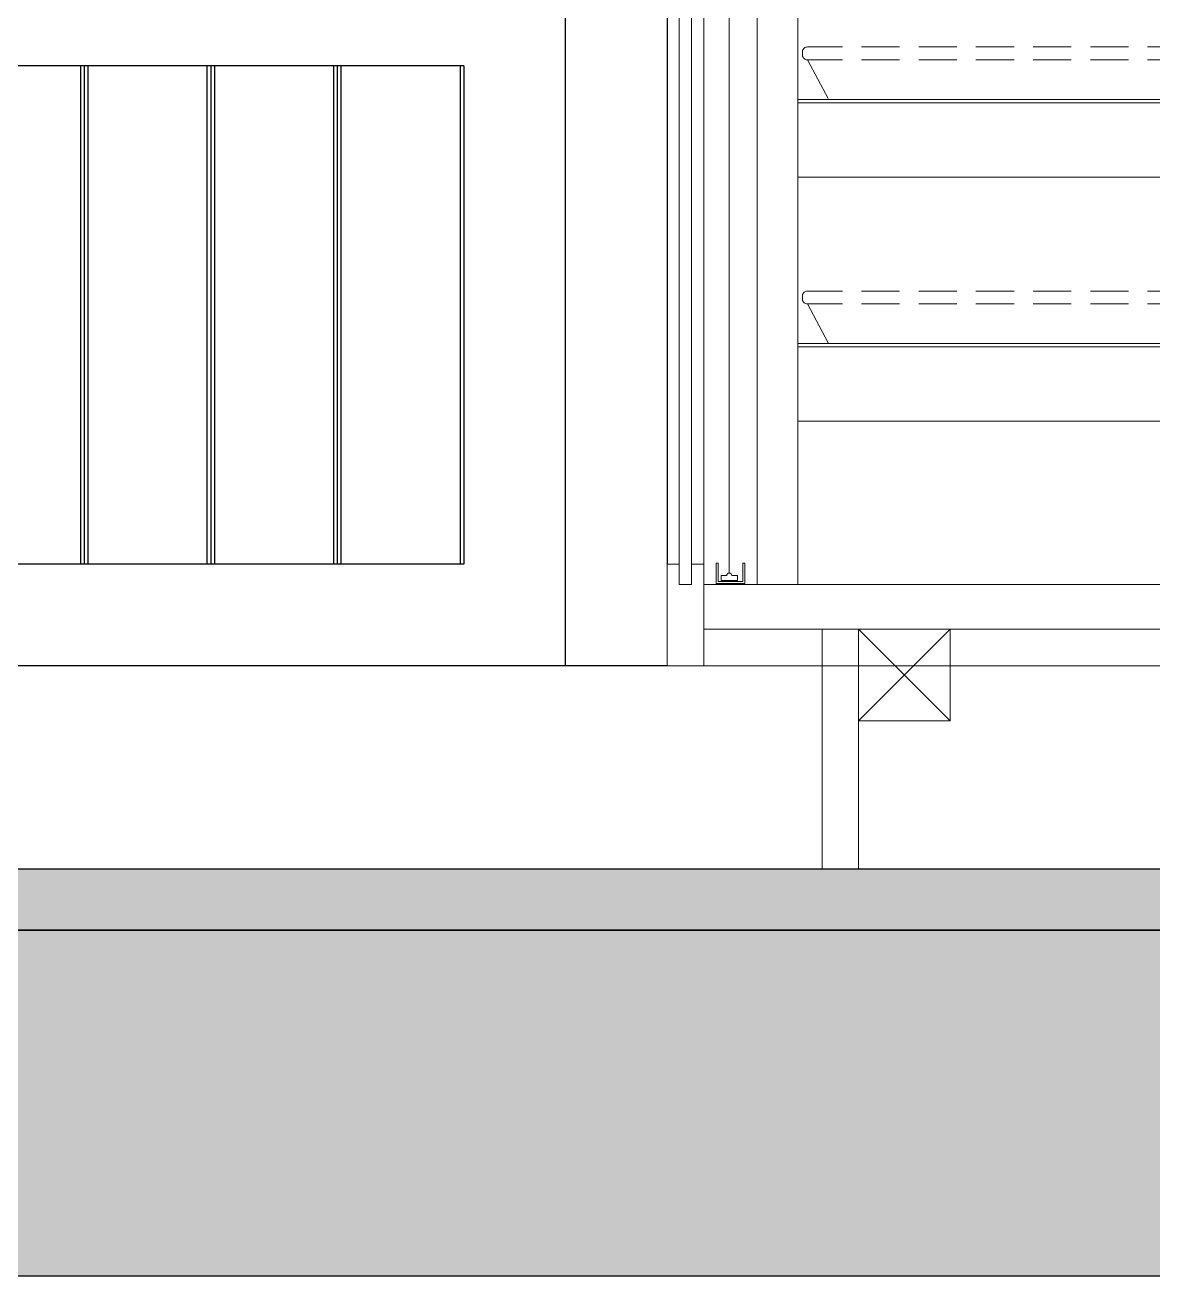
# Model space of a CAD drawing. Header units: millimetres. Extents: x 106699 to 122058, y 158555 to 162844.
# Drawn here: x 108442.4 to 108497.9, y 160185.3 to 160246.8 of the extents above; entities that cross this region are included whole.
import ezdxf

# ---------------------------------------------------------------- set-up
doc = ezdxf.new("R2010")
doc.units = ezdxf.units.MM
for name, color, linetype in [('300_Z4_STR_F03$0$2-SPS-RCN', 2, 'Continuous'), ('katman 1', 7, 'Continuous'), ('S2000-002 Çizgi', 7, 'Continuous')]:
    doc.layers.add(name, color=color, linetype=linetype)
for name, color, linetype, lineweight in [('300_Z4_STR_F03$0$AUDIT_D_220920114151-103', 251, 'Continuous', 5), ('ahsap gorunus arka kalın', 43, 'Continuous', 9), ('ahsap kesit on', 40, 'Continuous', 20), ('no3_ahsap kesit on', 40, 'Continuous', 20), ('no3_cam kesit on', 131, 'Continuous', 18), ('no3_led doseme', 50, 'FENCELINE5', 0), ('no3_paslanmaz kesit on', 153, 'Continuous', 20)]:
    doc.layers.add(name, color=color, linetype=linetype, lineweight=lineweight)
doc.linetypes.add('FENCELINE5', pattern='A,8,-1,[148,AAA.SHX,S=1,R=0,X=0,Y=0],-1', length=10)

# ---------------------------------------------------------------- blocks, each defined once
blk = doc.blocks.new('arka1')
at = {"layer": 'S2000-002 Çizgi', "color": 8, "true_color": 0x7a7a7a}
for p, q in [((117872.966, 157329.934), (117872.966, 157268.067)), ((117821.988, 157329.362), (117821.988, 157267.034)), ((117823.988, 157329.362), (117823.988, 157268.067)), ((117874.966, 157267.034), (117874.966, 157329.362)), ((117875.403, 157329.362), (117875.403, 157267.034)), ((117872.966, 157268.067), (117823.988, 157268.067)), ((117824.853, 157268.057), (117824.853, 157267.923)), ((117824.853, 157267.851), (117824.853, 157267.771)), ((117821.55, 157267.034), (117821.988, 157267.034)), ((117821.988, 157267.034), (117821.988, 157266.164)), ((117874.966, 157266.164), (117874.966, 157267.034)), ((117875.403, 157267.034), (117875.403, 157266.164)), ((117821.988, 157265.973), (117821.988, 157266.164)), ((117821.988, 157265.791), (117821.988, 157265.973)), ((117821.988, 157265.628), (117821.988, 157265.791)), ((117874.966, 157266.164), (117874.966, 157265.973)), ((117874.966, 157265.973), (117874.966, 157265.791)), ((117874.966, 157265.791), (117874.966, 157265.628)), ((117875.403, 157265.973), (117875.403, 157266.164)), ((117875.403, 157265.791), (117875.403, 157265.973)), ((117875.403, 157265.628), (117875.403, 157265.791)), ((117821.988, 157265.492), (117821.988, 157265.628)), ((117821.988, 157265.389), (117821.988, 157265.492)), ((117821.988, 157265.326), (117821.988, 157265.389)), ((117821.988, 157265.304), (117821.988, 157265.326)), ((117821.988, 157265.304), (117874.966, 157265.304)), ((117874.966, 157265.628), (117874.966, 157265.492)), ((117874.966, 157265.492), (117874.966, 157265.389)), ((117874.966, 157265.389), (117874.966, 157265.326)), ((117874.966, 157265.326), (117874.966, 157265.304)), ((117875.403, 157265.492), (117875.403, 157265.628)), ((117875.403, 157265.389), (117875.403, 157265.492)), ((117875.403, 157265.326), (117875.403, 157265.389)), ((117875.403, 157265.304), (117875.403, 157265.326)), ((117875.403, 157265.304), (117928.381, 157265.304)), ((117780.079, 157265.043), (117947.489, 157265.043)), ((117829.848, 157263.847), (117829.899, 157263.896)), ((117829.899, 157263.896), (117829.956, 157263.94)), ((117829.956, 157263.94), (117830.019, 157263.976)), ((117830.019, 157263.976), (117830.088, 157264.005)), ((117830.088, 157264.005), (117830.16, 157264.026)), ((117830.16, 157264.026), (117830.235, 157264.039)), ((117830.235, 157264.039), (117830.311, 157264.043)), ((117830.311, 157264.043), (117846.391, 157264.043)), ((117846.467, 157264.039), (117846.391, 157264.043)), ((117846.542, 157264.026), (117846.467, 157264.039)), ((117846.614, 157264.005), (117846.542, 157264.026)), ((117846.683, 157263.976), (117846.614, 157264.005)), ((117846.746, 157263.94), (117846.683, 157263.976)), ((117846.804, 157263.896), (117846.746, 157263.94)), ((117846.854, 157263.847), (117846.804, 157263.896)), ((117859.955, 157263.847), (117860.005, 157263.896)), ((117860.005, 157263.896), (117860.062, 157263.94)), ((117860.062, 157263.94), (117860.126, 157263.976)), ((117860.126, 157263.976), (117860.194, 157264.005)), ((117860.194, 157264.005), (117860.266, 157264.026)), ((117860.266, 157264.026), (117860.341, 157264.039)), ((117860.341, 157264.039), (117860.417, 157264.043)), ((117860.417, 157264.043), (117876.497, 157264.043)), ((117876.573, 157264.039), (117876.497, 157264.043)), ((117876.648, 157264.026), (117876.573, 157264.039)), ((117876.721, 157264.005), (117876.648, 157264.026)), ((117876.789, 157263.976), (117876.721, 157264.005)), ((117876.852, 157263.94), (117876.789, 157263.976)), ((117876.91, 157263.896), (117876.852, 157263.94)), ((117876.96, 157263.847), (117876.91, 157263.896)), ((117829.728, 157263.543), (117829.733, 157263.608)), ((117829.728, 157263.543), (117829.733, 157263.478)), ((117829.733, 157263.608), (117829.748, 157263.672)), ((117829.733, 157263.478), (117829.748, 157263.413)), ((117829.748, 157263.672), (117829.772, 157263.734)), ((117829.748, 157263.413), (117829.772, 157263.351)), ((117829.772, 157263.734), (117829.806, 157263.793)), ((117829.772, 157263.351), (117829.806, 157263.293)), ((117829.806, 157263.793), (117829.848, 157263.847)), ((117829.806, 157263.293), (117829.848, 157263.238)), ((117846.896, 157263.793), (117846.854, 157263.847)), ((117846.896, 157263.293), (117846.854, 157263.238)), ((117846.93, 157263.734), (117846.896, 157263.793)), ((117846.93, 157263.351), (117846.896, 157263.293)), ((117846.955, 157263.672), (117846.93, 157263.734)), ((117846.955, 157263.413), (117846.93, 157263.351)), ((117846.969, 157263.608), (117846.955, 157263.672)), ((117846.969, 157263.478), (117846.955, 157263.413)), ((117846.974, 157263.543), (117846.969, 157263.608)), ((117846.974, 157263.543), (117846.969, 157263.478)), ((117859.834, 157263.543), (117859.839, 157263.608)), ((117859.834, 157263.543), (117859.839, 157263.478)), ((117859.839, 157263.608), (117859.854, 157263.672)), ((117859.839, 157263.478), (117859.854, 157263.413)), ((117859.854, 157263.672), (117859.878, 157263.734)), ((117859.854, 157263.413), (117859.878, 157263.351)), ((117859.878, 157263.734), (117859.912, 157263.793)), ((117859.878, 157263.351), (117859.912, 157263.293)), ((117859.912, 157263.793), (117859.955, 157263.847)), ((117859.912, 157263.293), (117859.955, 157263.238)), ((117877.002, 157263.793), (117876.96, 157263.847)), ((117877.002, 157263.293), (117876.96, 157263.238)), ((117877.036, 157263.734), (117877.002, 157263.793)), ((117877.036, 157263.351), (117877.002, 157263.293)), ((117877.061, 157263.672), (117877.036, 157263.734)), ((117877.061, 157263.413), (117877.036, 157263.351)), ((117877.076, 157263.608), (117877.061, 157263.672)), ((117877.076, 157263.478), (117877.061, 157263.413)), ((117877.081, 157263.543), (117877.076, 157263.608)), ((117877.081, 157263.543), (117877.076, 157263.478)), ((117829.848, 157263.238), (117829.899, 157263.189)), ((117829.899, 157263.189), (117829.956, 157263.146)), ((117829.956, 157263.146), (117830.019, 157263.11)), ((117830.019, 157263.11), (117830.088, 157263.081)), ((117830.088, 157263.081), (117830.16, 157263.06)), ((117830.16, 157263.06), (117830.235, 157263.047)), ((117830.235, 157263.047), (117830.311, 157263.043)), ((117830.311, 157263.043), (117846.391, 157263.043)), ((117846.467, 157263.047), (117846.391, 157263.043)), ((117846.542, 157263.06), (117846.467, 157263.047)), ((117846.614, 157263.081), (117846.542, 157263.06)), ((117846.683, 157263.11), (117846.614, 157263.081)), ((117846.746, 157263.146), (117846.683, 157263.11)), ((117846.804, 157263.189), (117846.746, 157263.146)), ((117846.854, 157263.238), (117846.804, 157263.189)), ((117859.955, 157263.238), (117860.005, 157263.189)), ((117860.005, 157263.189), (117860.062, 157263.146)), ((117860.062, 157263.146), (117860.126, 157263.11)), ((117860.126, 157263.11), (117860.194, 157263.081)), ((117860.194, 157263.081), (117860.266, 157263.06)), ((117860.266, 157263.06), (117860.341, 157263.047)), ((117860.341, 157263.047), (117860.417, 157263.043)), ((117860.417, 157263.043), (117876.497, 157263.043)), ((117876.573, 157263.047), (117876.497, 157263.043)), ((117876.648, 157263.06), (117876.573, 157263.047)), ((117876.721, 157263.081), (117876.648, 157263.06)), ((117876.789, 157263.11), (117876.721, 157263.081)), ((117876.852, 157263.146), (117876.789, 157263.11)), ((117876.91, 157263.189), (117876.852, 157263.146)), ((117876.96, 157263.238), (117876.91, 157263.189)), ((117829.772, 157261.992), (117829.806, 157262.051)), ((117829.806, 157262.051), (117829.848, 157262.106)), ((117829.848, 157262.106), (117829.899, 157262.155)), ((117829.899, 157262.155), (117829.956, 157262.198)), ((117829.956, 157262.198), (117830.019, 157262.234)), ((117830.019, 157262.234), (117830.088, 157262.263)), ((117830.088, 157262.263), (117830.16, 157262.284)), ((117830.16, 157262.284), (117830.235, 157262.297)), ((117830.235, 157262.297), (117830.311, 157262.301)), ((117830.311, 157262.301), (117846.391, 157262.301)), ((117846.467, 157262.297), (117846.391, 157262.301)), ((117846.542, 157262.284), (117846.467, 157262.297)), ((117846.614, 157262.263), (117846.542, 157262.284)), ((117846.683, 157262.234), (117846.614, 157262.263)), ((117846.746, 157262.198), (117846.683, 157262.234)), ((117846.804, 157262.155), (117846.746, 157262.198)), ((117846.854, 157262.106), (117846.804, 157262.155)), ((117846.896, 157262.051), (117846.854, 157262.106)), ((117846.93, 157261.992), (117846.896, 157262.051)), ((117859.878, 157261.992), (117859.912, 157262.051)), ((117859.912, 157262.051), (117859.955, 157262.106)), ((117859.955, 157262.106), (117860.005, 157262.155)), ((117860.005, 157262.155), (117860.062, 157262.198)), ((117860.062, 157262.198), (117860.126, 157262.234)), ((117860.126, 157262.234), (117860.194, 157262.263)), ((117860.194, 157262.263), (117860.266, 157262.284)), ((117860.266, 157262.284), (117860.341, 157262.297)), ((117860.341, 157262.297), (117860.417, 157262.301)), ((117860.417, 157262.301), (117876.497, 157262.301)), ((117876.573, 157262.297), (117876.497, 157262.301)), ((117876.648, 157262.284), (117876.573, 157262.297)), ((117876.721, 157262.263), (117876.648, 157262.284)), ((117876.789, 157262.234), (117876.721, 157262.263)), ((117876.852, 157262.198), (117876.789, 157262.234)), ((117876.91, 157262.155), (117876.852, 157262.198)), ((117876.96, 157262.106), (117876.91, 157262.155)), ((117877.002, 157262.051), (117876.96, 157262.106)), ((117877.036, 157261.992), (117877.002, 157262.051)), ((117829.728, 157261.801), (117829.733, 157261.866)), ((117829.728, 157261.801), (117829.733, 157261.736)), ((117829.733, 157261.866), (117829.748, 157261.931)), ((117829.733, 157261.736), (117829.748, 157261.672)), ((117829.748, 157261.931), (117829.772, 157261.992)), ((117829.748, 157261.672), (117829.772, 157261.61)), ((117829.772, 157261.61), (117829.806, 157261.551)), ((117829.806, 157261.551), (117829.848, 157261.497)), ((117829.848, 157261.497), (117829.899, 157261.448)), ((117829.899, 157261.448), (117829.956, 157261.404)), ((117829.956, 157261.404), (117830.019, 157261.368)), ((117846.746, 157261.404), (117846.683, 157261.368)), ((117846.804, 157261.448), (117846.746, 157261.404)), ((117846.854, 157261.497), (117846.804, 157261.448)), ((117846.896, 157261.551), (117846.854, 157261.497)), ((117846.93, 157261.61), (117846.896, 157261.551)), ((117846.955, 157261.931), (117846.93, 157261.992)), ((117846.955, 157261.672), (117846.93, 157261.61)), ((117846.969, 157261.866), (117846.955, 157261.931)), ((117846.969, 157261.736), (117846.955, 157261.672)), ((117846.974, 157261.801), (117846.969, 157261.866)), ((117846.974, 157261.801), (117846.969, 157261.736)), ((117859.834, 157261.801), (117859.839, 157261.866)), ((117859.834, 157261.801), (117859.839, 157261.736)), ((117859.839, 157261.866), (117859.854, 157261.931)), ((117859.839, 157261.736), (117859.854, 157261.672)), ((117859.854, 157261.931), (117859.878, 157261.992)), ((117859.854, 157261.672), (117859.878, 157261.61)), ((117859.878, 157261.61), (117859.912, 157261.551)), ((117859.912, 157261.551), (117859.955, 157261.497)), ((117859.955, 157261.497), (117860.005, 157261.448)), ((117860.005, 157261.448), (117860.062, 157261.404)), ((117860.062, 157261.404), (117860.126, 157261.368)), ((117876.852, 157261.404), (117876.789, 157261.368)), ((117876.91, 157261.448), (117876.852, 157261.404)), ((117876.96, 157261.497), (117876.91, 157261.448)), ((117877.002, 157261.551), (117876.96, 157261.497)), ((117877.036, 157261.61), (117877.002, 157261.551)), ((117877.061, 157261.931), (117877.036, 157261.992)), ((117877.061, 157261.672), (117877.036, 157261.61)), ((117877.076, 157261.866), (117877.061, 157261.931)), ((117877.076, 157261.736), (117877.061, 157261.672)), ((117877.081, 157261.801), (117877.076, 157261.866)), ((117877.081, 157261.801), (117877.076, 157261.736)), ((117830.019, 157261.368), (117830.088, 157261.339)), ((117830.088, 157261.339), (117830.16, 157261.318)), ((117830.16, 157261.318), (117830.235, 157261.305)), ((117830.235, 157261.305), (117830.311, 157261.301)), ((117830.311, 157261.301), (117846.391, 157261.301)), ((117846.467, 157261.305), (117846.391, 157261.301)), ((117846.542, 157261.318), (117846.467, 157261.305)), ((117846.614, 157261.339), (117846.542, 157261.318)), ((117846.683, 157261.368), (117846.614, 157261.339)), ((117860.126, 157261.368), (117860.194, 157261.339)), ((117860.194, 157261.339), (117860.266, 157261.318)), ((117860.266, 157261.318), (117860.341, 157261.305)), ((117860.341, 157261.305), (117860.417, 157261.301)), ((117860.417, 157261.301), (117876.497, 157261.301)), ((117876.573, 157261.305), (117876.497, 157261.301)), ((117876.648, 157261.318), (117876.573, 157261.305)), ((117876.721, 157261.339), (117876.648, 157261.318)), ((117876.789, 157261.368), (117876.721, 157261.339)), ((117829.733, 157260.125), (117829.748, 157260.189)), ((117829.748, 157260.189), (117829.772, 157260.251)), ((117829.772, 157260.251), (117829.806, 157260.309)), ((117829.806, 157260.309), (117829.848, 157260.364)), ((117829.848, 157260.364), (117829.899, 157260.413)), ((117829.899, 157260.413), (117829.956, 157260.456)), ((117829.956, 157260.456), (117830.019, 157260.492)), ((117830.019, 157260.492), (117830.088, 157260.521)), ((117830.088, 157260.521), (117830.16, 157260.542)), ((117830.16, 157260.542), (117830.235, 157260.555)), ((117830.235, 157260.555), (117830.311, 157260.559)), ((117830.311, 157260.559), (117846.391, 157260.559)), ((117846.467, 157260.555), (117846.391, 157260.559)), ((117846.542, 157260.542), (117846.467, 157260.555)), ((117846.614, 157260.521), (117846.542, 157260.542)), ((117846.683, 157260.492), (117846.614, 157260.521)), ((117846.746, 157260.456), (117846.683, 157260.492)), ((117846.804, 157260.413), (117846.746, 157260.456)), ((117846.854, 157260.364), (117846.804, 157260.413)), ((117846.896, 157260.309), (117846.854, 157260.364)), ((117846.93, 157260.251), (117846.896, 157260.309)), ((117846.955, 157260.189), (117846.93, 157260.251)), ((117846.969, 157260.125), (117846.955, 157260.189)), ((117859.839, 157260.125), (117859.854, 157260.189)), ((117859.854, 157260.189), (117859.878, 157260.251)), ((117859.878, 157260.251), (117859.912, 157260.309)), ((117859.912, 157260.309), (117859.955, 157260.364)), ((117859.955, 157260.364), (117860.005, 157260.413)), ((117860.005, 157260.413), (117860.062, 157260.456)), ((117860.062, 157260.456), (117860.126, 157260.492)), ((117860.126, 157260.492), (117860.194, 157260.521)), ((117860.194, 157260.521), (117860.266, 157260.542)), ((117860.266, 157260.542), (117860.341, 157260.555)), ((117860.341, 157260.555), (117860.417, 157260.559)), ((117860.417, 157260.559), (117876.497, 157260.559)), ((117876.573, 157260.555), (117876.497, 157260.559)), ((117876.648, 157260.542), (117876.573, 157260.555)), ((117876.721, 157260.521), (117876.648, 157260.542)), ((117876.789, 157260.492), (117876.721, 157260.521)), ((117876.852, 157260.456), (117876.789, 157260.492)), ((117876.91, 157260.413), (117876.852, 157260.456)), ((117876.96, 157260.364), (117876.91, 157260.413)), ((117877.002, 157260.309), (117876.96, 157260.364)), ((117877.036, 157260.251), (117877.002, 157260.309)), ((117877.061, 157260.189), (117877.036, 157260.251)), ((117877.076, 157260.125), (117877.061, 157260.189)), ((117829.728, 157260.059), (117829.733, 157260.125)), ((117829.728, 157260.059), (117829.733, 157259.994)), ((117829.733, 157259.994), (117829.748, 157259.93)), ((117829.748, 157259.93), (117829.772, 157259.868)), ((117829.772, 157259.868), (117829.806, 157259.809)), ((117829.806, 157259.809), (117829.848, 157259.755)), ((117829.848, 157259.755), (117829.899, 157259.706)), ((117829.899, 157259.706), (117829.956, 157259.663)), ((117829.956, 157259.663), (117830.019, 157259.626)), ((117830.019, 157259.626), (117830.088, 157259.598)), ((117830.088, 157259.598), (117830.16, 157259.576)), ((117830.16, 157259.576), (117830.235, 157259.564)), ((117830.235, 157259.564), (117830.311, 157259.559)), ((117830.311, 157259.559), (117846.391, 157259.559)), ((117846.467, 157259.564), (117846.391, 157259.559)), ((117846.542, 157259.576), (117846.467, 157259.564)), ((117846.614, 157259.598), (117846.542, 157259.576)), ((117846.683, 157259.626), (117846.614, 157259.598)), ((117846.746, 157259.663), (117846.683, 157259.626)), ((117846.804, 157259.706), (117846.746, 157259.663)), ((117846.854, 157259.755), (117846.804, 157259.706)), ((117846.896, 157259.809), (117846.854, 157259.755)), ((117846.93, 157259.868), (117846.896, 157259.809)), ((117846.955, 157259.93), (117846.93, 157259.868)), ((117846.969, 157259.994), (117846.955, 157259.93)), ((117846.974, 157260.059), (117846.969, 157260.125)), ((117846.974, 157260.059), (117846.969, 157259.994)), ((117859.834, 157260.059), (117859.839, 157260.125)), ((117859.834, 157260.059), (117859.839, 157259.994)), ((117859.839, 157259.994), (117859.854, 157259.93)), ((117859.854, 157259.93), (117859.878, 157259.868)), ((117859.878, 157259.868), (117859.912, 157259.809)), ((117859.912, 157259.809), (117859.955, 157259.755)), ((117859.955, 157259.755), (117860.005, 157259.706)), ((117860.005, 157259.706), (117860.062, 157259.663)), ((117860.062, 157259.663), (117860.126, 157259.626)), ((117860.126, 157259.626), (117860.194, 157259.598)), ((117860.194, 157259.598), (117860.266, 157259.576)), ((117860.266, 157259.576), (117860.341, 157259.564)), ((117860.341, 157259.564), (117860.417, 157259.559)), ((117860.417, 157259.559), (117876.497, 157259.559)), ((117876.573, 157259.564), (117876.497, 157259.559)), ((117876.648, 157259.576), (117876.573, 157259.564)), ((117876.721, 157259.598), (117876.648, 157259.576)), ((117876.789, 157259.626), (117876.721, 157259.598)), ((117876.852, 157259.663), (117876.789, 157259.626)), ((117876.91, 157259.706), (117876.852, 157259.663)), ((117876.96, 157259.755), (117876.91, 157259.706)), ((117877.002, 157259.809), (117876.96, 157259.755)), ((117877.036, 157259.868), (117877.002, 157259.809)), ((117877.061, 157259.93), (117877.036, 157259.868)), ((117877.076, 157259.994), (117877.061, 157259.93)), ((117877.081, 157260.059), (117877.076, 157260.125)), ((117877.081, 157260.059), (117877.076, 157259.994)), ((117829.728, 157258.318), (117829.733, 157258.383)), ((117829.733, 157258.383), (117829.748, 157258.447)), ((117829.748, 157258.447), (117829.772, 157258.509)), ((117829.772, 157258.509), (117829.806, 157258.568)), ((117829.806, 157258.568), (117829.848, 157258.622)), ((117829.848, 157258.622), (117829.899, 157258.671)), ((117829.899, 157258.671), (117829.956, 157258.714)), ((117829.956, 157258.714), (117830.019, 157258.751)), ((117830.019, 157258.751), (117830.088, 157258.78)), ((117830.088, 157258.78), (117830.16, 157258.801)), ((117830.16, 157258.801), (117830.235, 157258.813)), ((117830.235, 157258.813), (117830.311, 157258.818)), ((117830.311, 157258.818), (117846.391, 157258.818)), ((117846.467, 157258.813), (117846.391, 157258.818)), ((117846.542, 157258.801), (117846.467, 157258.813)), ((117846.614, 157258.78), (117846.542, 157258.801)), ((117846.683, 157258.751), (117846.614, 157258.78)), ((117846.746, 157258.714), (117846.683, 157258.751)), ((117846.804, 157258.671), (117846.746, 157258.714)), ((117846.854, 157258.622), (117846.804, 157258.671)), ((117846.896, 157258.568), (117846.854, 157258.622)), ((117846.93, 157258.509), (117846.896, 157258.568)), ((117846.955, 157258.447), (117846.93, 157258.509)), ((117846.969, 157258.383), (117846.955, 157258.447)), ((117846.974, 157258.318), (117846.969, 157258.383)), ((117859.834, 157258.318), (117859.839, 157258.383)), ((117859.839, 157258.383), (117859.854, 157258.447)), ((117859.854, 157258.447), (117859.878, 157258.509)), ((117859.878, 157258.509), (117859.912, 157258.568)), ((117859.912, 157258.568), (117859.955, 157258.622)), ((117859.955, 157258.622), (117860.005, 157258.671)), ((117860.005, 157258.671), (117860.062, 157258.714)), ((117860.062, 157258.714), (117860.126, 157258.751)), ((117860.126, 157258.751), (117860.194, 157258.78)), ((117860.194, 157258.78), (117860.266, 157258.801)), ((117860.266, 157258.801), (117860.341, 157258.813)), ((117860.341, 157258.813), (117860.417, 157258.818)), ((117860.417, 157258.818), (117876.497, 157258.818)), ((117876.573, 157258.813), (117876.497, 157258.818)), ((117876.648, 157258.801), (117876.573, 157258.813)), ((117876.721, 157258.78), (117876.648, 157258.801)), ((117876.789, 157258.751), (117876.721, 157258.78)), ((117876.852, 157258.714), (117876.789, 157258.751)), ((117876.91, 157258.671), (117876.852, 157258.714)), ((117876.96, 157258.622), (117876.91, 157258.671)), ((117877.002, 157258.568), (117876.96, 157258.622)), ((117877.036, 157258.509), (117877.002, 157258.568)), ((117877.061, 157258.447), (117877.036, 157258.509)), ((117877.076, 157258.383), (117877.061, 157258.447)), ((117877.081, 157258.318), (117877.076, 157258.383)), ((117829.728, 157258.318), (117829.733, 157258.253)), ((117829.733, 157258.253), (117829.748, 157258.188)), ((117829.748, 157258.188), (117829.772, 157258.126)), ((117829.772, 157258.126), (117829.806, 157258.068)), ((117829.806, 157258.068), (117829.848, 157258.013)), ((117829.848, 157258.013), (117829.899, 157257.964)), ((117829.899, 157257.964), (117829.956, 157257.921)), ((117829.956, 157257.921), (117830.019, 157257.885)), ((117830.019, 157257.885), (117830.088, 157257.856)), ((117830.088, 157257.856), (117830.16, 157257.835)), ((117830.16, 157257.835), (117830.235, 157257.822)), ((117830.235, 157257.822), (117830.311, 157257.818)), ((117846.391, 157257.818), (117830.311, 157257.818)), ((117846.467, 157257.822), (117846.391, 157257.818)), ((117846.542, 157257.835), (117846.467, 157257.822)), ((117846.614, 157257.856), (117846.542, 157257.835)), ((117846.683, 157257.885), (117846.614, 157257.856)), ((117846.746, 157257.921), (117846.683, 157257.885)), ((117846.804, 157257.964), (117846.746, 157257.921)), ((117846.854, 157258.013), (117846.804, 157257.964)), ((117846.896, 157258.068), (117846.854, 157258.013)), ((117846.93, 157258.126), (117846.896, 157258.068)), ((117846.955, 157258.188), (117846.93, 157258.126)), ((117846.969, 157258.253), (117846.955, 157258.188)), ((117846.974, 157258.318), (117846.969, 157258.253)), ((117859.834, 157258.318), (117859.839, 157258.253)), ((117859.839, 157258.253), (117859.854, 157258.188)), ((117859.854, 157258.188), (117859.878, 157258.126)), ((117859.878, 157258.126), (117859.912, 157258.068)), ((117859.912, 157258.068), (117859.955, 157258.013)), ((117859.955, 157258.013), (117860.005, 157257.964)), ((117860.005, 157257.964), (117860.062, 157257.921)), ((117860.062, 157257.921), (117860.126, 157257.885)), ((117860.126, 157257.885), (117860.194, 157257.856)), ((117860.194, 157257.856), (117860.266, 157257.835)), ((117860.266, 157257.835), (117860.341, 157257.822)), ((117860.341, 157257.822), (117860.417, 157257.818)), ((117876.497, 157257.818), (117860.417, 157257.818)), ((117876.573, 157257.822), (117876.497, 157257.818)), ((117876.648, 157257.835), (117876.573, 157257.822)), ((117876.721, 157257.856), (117876.648, 157257.835)), ((117876.789, 157257.885), (117876.721, 157257.856)), ((117876.852, 157257.921), (117876.789, 157257.885)), ((117876.91, 157257.964), (117876.852, 157257.921)), ((117876.96, 157258.013), (117876.91, 157257.964)), ((117877.002, 157258.068), (117876.96, 157258.013)), ((117877.036, 157258.126), (117877.002, 157258.068)), ((117877.061, 157258.188), (117877.036, 157258.126)), ((117877.076, 157258.253), (117877.061, 157258.188)), ((117877.081, 157258.318), (117877.076, 157258.253)), ((117773.516, 157256.818), (117947.489, 157256.818)), ((117964.354, 157254.808), (117759.554, 157254.808))]:
    blk.add_line(p, q, dxfattribs=at)
blk = doc.blocks.new('A$C22cd85c5')
for p, q in [((652, 10), (652, 44.5)), ((628.15, 39.5), (622.294, 39.5)), ((628.15, 39.5), (628.15, 15)), ((628.333, 39.5), (628.15, 39.5)), ((628.333, 39.5), (628.333, 15)), ((628.517, 39.5), (628.333, 39.5)), ((628.517, 39.5), (628.517, 15)), ((634.372, 39.5), (628.517, 39.5)), ((634.372, 39.5), (634.372, 15)), ((634.556, 39.5), (634.372, 39.5)), ((634.556, 39.5), (634.556, 15)), ((634.739, 39.5), (634.556, 39.5)), ((634.739, 39.5), (634.739, 15)), ((640.595, 39.5), (634.739, 39.5)), ((640.595, 39.5), (640.595, 15)), ((640.778, 39.5), (640.595, 39.5)), ((640.778, 39.5), (640.778, 15)), ((640.961, 39.5), (640.778, 39.5)), ((640.961, 39.5), (640.961, 15)), ((646.817, 39.5), (640.961, 39.5)), ((646.817, 39.5), (646.817, 15)), ((647, 39.5), (646.817, 39.5)), ((647, 39.5), (647, 15)), ((628.15, 15), (622.294, 15)), ((628.333, 15), (628.15, 15)), ((628.517, 15), (628.333, 15)), ((634.372, 15), (628.517, 15)), ((634.556, 15), (634.372, 15)), ((634.739, 15), (634.556, 15)), ((640.595, 15), (634.739, 15)), ((640.778, 15), (640.595, 15)), ((640.961, 15), (640.778, 15)), ((646.817, 15), (640.961, 15)), ((647, 15), (646.817, 15)), ((652, 10), (403, 10)), ((654, 10), (652, 10)), ((657, 10), (654, 10)), ((664.62, 0, 0), (498, 0))]:
    blk.add_line(p, q)
blk = doc.blocks.new('A$Cb8a4ea4e')
at = {"color": 8}
blk.add_line((2, 71, 0), (2, 15, 0), dxfattribs=at)
at = {"layer": 'katman 1', "lineweight": 0, "elevation": 0}
for points in [[(8.904, 39.79), (8.86, 39.796), (8.821, 39.807), (8.777, 39.823), (8.743, 39.851), (8.71, 39.878), (8.688, 39.917), (8.666, 39.956), (8.655, 40), (8.655, 40.044), (8.655, 40.171), (8.655, 40.216), (8.666, 40.26), (8.688, 40.298), (8.71, 40.337), (8.743, 40.365), (8.777, 40.392), (8.821, 40.409), (8.86, 40.42), (8.904, 40.426), (10.628, 40.426)], [(11.562, 40.426), (13.435, 40.426)], [(14.375, 40.426), (16.248, 40.426)], [(17.188, 40.426), (19.061, 40.426)], [(20.001, 40.426), (21.874, 40.426)], [(22.814, 40.426), (24.687, 40.426)], [(25.627, 40.426), (27.5, 40.426)], [(9.921, 37.883), (8.904, 39.79), (10.628, 39.79)], [(11.562, 39.79), (13.435, 39.79)], [(14.375, 39.79), (16.248, 39.79)], [(17.188, 39.79), (19.061, 39.79)], [(20.001, 39.79), (21.874, 39.79)], [(22.814, 39.79), (24.687, 39.79)], [(25.627, 39.79), (27.5, 39.79)], [(8.904, 27.787), (8.86, 27.792), (8.821, 27.803), (8.777, 27.82), (8.743, 27.847), (8.71, 27.875), (8.688, 27.914), (8.666, 27.952), (8.655, 27.997), (8.655, 28.041), (8.655, 28.168), (8.655, 28.212), (8.666, 28.256), (8.688, 28.295), (8.71, 28.334), (8.743, 28.361), (8.777, 28.389), (8.821, 28.406), (8.86, 28.417), (8.904, 28.422), (10.628, 28.422)], [(11.562, 28.422), (13.435, 28.422)], [(14.375, 28.422), (16.248, 28.422)], [(17.188, 28.422), (19.061, 28.422)], [(20.001, 28.422), (21.874, 28.422)], [(22.814, 28.422), (24.687, 28.422)], [(25.627, 28.422), (27.5, 28.422)], [(9.921, 25.88), (8.904, 27.787), (10.628, 27.787)], [(11.562, 27.787), (13.435, 27.787)], [(14.375, 27.787), (16.248, 27.787)], [(17.188, 27.787), (19.061, 27.787)], [(20.001, 27.787), (21.874, 27.787)], [(22.814, 27.787), (24.687, 27.787)], [(25.627, 27.787), (27.5, 27.787)]]:
    blk.add_lwpolyline(points, dxfattribs=at)
at = {"layer": 'no3_ahsap kesit on'}
for p, q in [((3.8, 76, 0), (3.8, 10, 0)), ((6.431, 73, 0), (6.431, 14, 0)), ((8.431, 73, 0), (8.431, 14, 0)), ((2.6, 15, 0), (2, 15, 0)), ((2, 15, 0), (2, 10, 0)), ((3.8, 15, 0), (3.2, 15, 0)), ((3.2, 15, 0), (3.2, 14, 0)), ((2.6, 14, 0), (3.2, 14, 0)), ((3.8, 14, 0), (79, 14, 0)), ((3.8, 11.8, 0), (79, 11.8, 0)), ((9.62, 0, 0), (9.62, 11.8, 0)), ((9.62, 10, 0), (9.62, 11.8, 0)), ((11.42, 0, 0), (11.42, 11.8, 0)), ((15.92, 11.8, 0), (11.42, 7.3, 0)), ((11.42, 11.8, 0), (15.92, 7.3, 0)), ((2, 10, 0), (9.62, 10, 0)), ((70.48, 0, 0), (9.62, 0, 0))]:
    blk.add_line(p, q, dxfattribs=at)
at = {"layer": 'no3_ahsap kesit on', "elevation": 0}
blk.add_lwpolyline([(11.42, 7.3), (15.92, 7.3), (15.92, 11.8), (11.42, 11.8)], close=True, dxfattribs=at)
at = {"layer": 'no3_cam kesit on'}
for p, q in [((2.6, 72, 0), (2.6, 14, 0)), ((3.2, 72, 0), (3.2, 14, 0))]:
    blk.add_line(p, q, dxfattribs=at)
at = {"layer": 'no3_led doseme', "ltscale": 0.1}
blk.add_line((5.055, 72.442, 0), (5.055, 14.558, 0), dxfattribs=at)
at = {"layer": 'no3_led doseme', "elevation": 0}
blk.add_lwpolyline([(5.179, 14.431), (5.455, 14.431), (5.455, 14.188), (4.654, 14.188), (4.654, 14.431), (4.93, 14.431)], dxfattribs=at)
at = {"layer": 'no3_led doseme'}
blk.add_open_spline([(4.93, 14.434, 0), (4.93, 14.502, 0), (4.986, 14.558, 0), (5.055, 14.558, 0), (5.123, 14.558, 0), (5.179, 14.502, 0), (5.179, 14.434, 0)], degree=3, knots=[0, 0, 0, 0, 1, 1, 1, 2, 2, 2, 2], dxfattribs=at)
at = {"layer": 'no3_paslanmaz kesit on'}
for p, q in [((76.425, 37.68, 0), (8.431, 37.68, 0)), ((76.425, 25.677, 0), (8.431, 25.677, 0))]:
    blk.add_line(p, q, dxfattribs=at)
at = {"layer": 'no3_paslanmaz kesit on', "elevation": 0}
for points in [[(8.431, 37.839), (76.425, 37.839), (76.425, 34.188), (76.425, 34.029), (8.431, 34.029)], [(8.431, 25.836), (76.425, 25.836), (76.425, 22.185), (76.425, 22.026), (8.431, 22.026)], [(4.413, 15.039), (4.512, 15.039)], [(4.518, 15.039), (4.418, 15.039)], [(4.418, 14.039), (4.418, 15.039)], [(4.518, 14.138), (4.518, 15.039)], [(5.711, 15.039), (5.811, 15.039)], [(5.816, 15.039), (5.717, 15.039)], [(5.717, 14.138), (5.717, 15.039)], [(5.816, 14.039), (5.816, 15.039)], [(5.816, 14.039), (4.418, 14.039)], [(5.717, 14.138), (4.518, 14.138)]]:
    blk.add_lwpolyline(points, dxfattribs=at)
blk = doc.blocks.new('A$C7eb7b2a8')
at = {"layer": 'S2000-002 Çizgi'}
for name, p in [('A$Cb8a4ea4e', (655, 0)), ('A$C22cd85c5', (0, 0))]:
    blk.add_blockref(name, p, dxfattribs=at)

msp = doc.modelspace()

# ---------------------------------------------------------------- hatches: boundary and pattern name
at = {"layer": 'ahsap gorunus arka kalın', "true_color": 0xc3d8cc}
h = msp.add_hatch(dxfattribs=at)
h.set_pattern_fill('AR-B816', color=254, scale=0.04)
h.set_pattern_definition([(0, (-14390.673, 459.902), (0, 8.128), []), (90, (-14390.673, 459.902), (-8.128, 8.128), [8.128, -8.128])])
h.paths.add_polyline_path([(108737.217, 160454.374), (108736.187, 160454.374), (108736.187, 160455.374), (108667.217, 160455.374), (108667.217, 160296.529), (108667.517, 160296.818), (108671.155, 160296.818), (108671.155, 160378.317), (108673.695, 160378.317), (108731.634, 160378.317), (108734.268, 160378.317), (108734.268, 160363.957), (108734.268, 160354.817), (108737.217, 160354.817), (108737.217, 160378.817), (108735.717, 160378.817), (108735.5, 160378.817), (108735.406, 160378.817), (108735.326, 160378.817), (108735.217, 160378.817), (108735.217, 160380.351), (108734.617, 160381.643), (108733.963, 160382.909), (108733.256, 160384.146), (108732.499, 160385.353), (108731.691, 160386.527), (108730.836, 160387.666), (108729.933, 160388.769), (108728.985, 160389.833), (108727.994, 160390.856), (108726.96, 160391.837), (108725.887, 160392.774), (108724.775, 160393.665), (108723.627, 160394.509), (108722.445, 160395.305), (108721.231, 160396.05), (108719.986, 160396.744), (108718.714, 160397.385), (108717.416, 160397.972), (108716.094, 160398.505), (108714.752, 160398.982), (108713.39, 160399.402), (108712.012, 160399.765), (108710.621, 160400.071), (108709.217, 160400.317), (108708.76, 160400.317), (108708.35, 160400.575), (108708.178, 160401.067), (108708.35, 160401.56), (108708.76, 160401.817), (108707.467, 160401.817), (108706.73, 160401.817), (108706.707, 160402.213), (108706.281, 160402.289), (108706.074, 160402.583), (108705.948, 160403.263), (108705.895, 160403.478), (108705.792, 160403.607), (108705.919, 160403.426), (108705.96, 160403.203), (108706.051, 160402.709), (108706.148, 160402.478), (108706.171, 160402.446), (108706.219, 160402.393), (108706.274, 160402.346), (108706.334, 160402.308), (108706.398, 160402.278), (108706.465, 160402.256), (108706.534, 160402.244), (108706.604, 160402.241), (108706.706, 160402.236), (108706.72, 160401.997), (108706.729, 160401.947), (108706.75, 160401.901), (108706.765, 160401.88), (108706.782, 160401.862), (108706.802, 160401.847), (108706.823, 160401.835), (108706.846, 160401.825), (108706.491, 160401.817), (108704.887, 160404.817), (108735.467, 160404.817), (108735.5, 160404.817), (108735.606, 160404.817), (108737.217, 160404.817)])
h.paths.add_polyline_path([(108705.794, 160403.624), (108705.717, 160403.694), (108705.84, 160403.575), (108705.9, 160403.418), (108705.877, 160403.468)], flags=17)
h.paths.add_polyline_path([(108705.291, 160404.177), (108705.395, 160404.012), (108705.305, 160404.177)], flags=17)
h.paths.add_polyline_path([(108705.355, 160404.092), (108705.452, 160403.883), (108705.605, 160403.785), (108705.422, 160403.919)], flags=17)
edge = h.paths.add_edge_path()
edge.add_line((108667.217, 160455.374), (108585.817, 160455.374))
edge.add_line((108585.817, 160455.374), (108585.817, 160215.317))
edge.add_line((108585.817, 160215.317), (108667.217, 160215.317))
edge.add_line((108667.217, 160215.317), (108667.217, 160281.918))
edge.add_line((108667.217, 160281.918), (108664.772, 160281.918))
edge.add_arc((108669.217, 160281.039), 4.531, 116.19254, 168.81287, ccw=False)
edge.add_line((108667.217, 160285.105), (108667.217, 160294.818))
edge.add_line((108667.217, 160294.818), (108667.217, 160296.529))
edge.add_line((108667.217, 160296.529), (108667.217, 160296.529))
edge.add_line((108667.217, 160296.529), (108667.217, 160455.374))
h.paths.add_polyline_path([(108585.817, 160455.374), (108585.025, 160455.374), (108585.028, 160454.574), (108585.028, 160354.574), (108380.222, 160354.574), (108380.222, 160454.574), (108380.222, 160455.374), (108257.217, 160455.374), (108257.217, 160215.317), (108262.396, 160215.317), (108262.396, 160215.694), (108262.231, 160215.694), (108258.335, 160215.694), (108258.335, 160215.834), (108258.335, 160267.566), (108258.335, 160267.587), (108262.769, 160267.587), (108262.769, 160281.939), (108262.618, 160281.929), (108262.102, 160281.929), (108262.102, 160284.078), (108262.769, 160284.078), (108262.769, 160364.918), (108262.618, 160364.907), (108262.102, 160364.907), (108262.102, 160367.056), (108262.769, 160367.056), (108262.769, 160385.445), (108262.528, 160385.384), (108262.458, 160385.402), (108262.599, 160385.402), (108262.658, 160385.417), (108262.678, 160385.462), (108262.678, 160389.23), (108263.769, 160389.232), (108263.769, 160389.458), (108263.769, 160391.181), (108258.323, 160391.155), (108258.323, 160406.091), (108378.323, 160406.118), (108378.323, 160391.181), (108372.609, 160391.181), (108372.609, 160389.231), (108373.707, 160389.227), (108373.707, 160385.462), (108373.727, 160385.417), (108373.857, 160385.384), (108373.927, 160385.402), (108373.609, 160385.402), (108373.609, 160367.018), (108373.761, 160367.056), (108374.299, 160367.056), (108374.299, 160364.907), (108373.609, 160364.907), (108373.609, 160284.04), (108373.761, 160284.078), (108374.299, 160284.078), (108374.299, 160281.929), (108373.609, 160281.929), (108373.609, 160267.587), (108378.323, 160267.587), (108378.323, 160215.694), (108374.451, 160215.694), (108374.451, 160215.317), (108380.224, 160215.317), (108380.224, 160217.318), (108380.23, 160292.817), (108380.224, 160292.818), (108380.224, 160294.783), (108380.024, 160294.908), (108380.024, 160295.017), (108380.029, 160294.973), (108380.044, 160294.931), (108380.067, 160294.893), (108380.099, 160294.861), (108380.137, 160294.837), (108380.179, 160294.822), (108380.224, 160294.817), (108585.024, 160294.818), (108585.024, 160296.817), (108583.224, 160296.818), (108583.067, 160296.818), (108583.029, 160296.818), (108583.024, 160296.817), (108583.024, 160306.818), (108380.424, 160306.817), (108380.379, 160306.812), (108380.24, 160306.764), (108380.229, 160306.662), (108380.277, 160306.801), (108380.424, 160306.817), (108583.224, 160306.818), (108585.024, 160306.818), (108585.024, 160296.817), (108585.024, 160294.818), (108585.024, 160292.818), (108585.03, 160292.817), (108585.024, 160217.318), (108585.024, 160215.318), (108585.024, 160215.317), (108585.817, 160215.317)])
h.paths.add_polyline_path([(108380.224, 160296.852), (108380.169, 160296.817), (108380.224, 160296.817)], flags=16)
h.paths.add_polyline_path([(108380.04, 160296.764), (108380.029, 160296.662), (108380.077, 160296.801), (108380.179, 160296.812)], flags=16)
h.paths.add_polyline_path([(108374.812, 160386.812), (108374.812, 160386.807), (108374.814, 160386.812)], flags=16)
h.paths.add_polyline_path([(108374.023, 160385.804), (108374.023, 160386.751), (108374.007, 160389.398), (108374.007, 160385.804)], flags=16)
h.paths.add_polyline_path([(108374.732, 160385.868), (108374.806, 160385.85), (108374.814, 160385.868)], flags=16)
h.paths.add_polyline_path([(108261.573, 160385.804), (108261.573, 160385.808), (108261.571, 160385.804)], flags=16)
h.paths.add_polyline_path([(108262.378, 160386.812), (108262.362, 160386.812), (108262.362, 160385.863), (108262.378, 160385.462)], flags=16)
h.paths.add_polyline_path([(108261.573, 160386.751), (108261.573, 160386.807), (108261.586, 160386.779)], flags=16)
h.paths.add_polyline_path([(108257.217, 160455.374), (108190.817, 160455.374), (108190.817, 160215.317), (108257.217, 160215.317)])
h.paths.add_polyline_path([(108190.817, 160455.374), (108190.229, 160455.374), (108190.229, 160454.374), (108190.229, 160354.374), (108012.217, 160354.374), (107947.327, 160354.374), (107947.107, 160354.374), (107882.217, 160354.374), (107877.217, 160354.374), (107877.218, 160306.818), (107879.017, 160306.817), (107932.619, 160306.817), (108041.982, 160306.817), (108041.982, 160313.128), (108042.003, 160313.128), (108042.003, 160315.281), (108042.005, 160315.269), (108042.009, 160315.257), (108042.014, 160315.251), (108042.147, 160315.233), (108042.17, 160315.233), (108042.322, 160315.234), (108042.332, 160315.233), (108042.351, 160315.233), (108042.585, 160315.234), (108042.593, 160315.233), (108042.608, 160315.233), (108042.907, 160315.234), (108042.912, 160315.233), (108043.269, 160315.233), (108043.638, 160315.233), (108043.994, 160315.233), (108043.999, 160315.234), (108044.299, 160315.233), (108044.314, 160315.233), (108044.322, 160315.234), (108044.555, 160315.233), (108044.575, 160315.233), (108044.818, 160315.273), (108044.904, 160315.161), (108044.904, 160313.089), (108044.883, 160313.089), (108044.883, 160306.817), (108127.164, 160306.817), (108188.385, 160306.813), (108188.429, 160306.818), (108190.229, 160306.818), (108190.229, 160296.817), (108190.229, 160294.818), (108190.229, 160292.818), (108190.224, 160217.319), (108190.223, 160215.319), (108190.223, 160215.317), (108190.817, 160215.317)])
h.paths.add_polyline_path([(108044.904, 160315.281), (108044.89, 160315.178), (108044.904, 160315.161)], flags=16)
h.paths.add_polyline_path([(108044.904, 160317.854), (108044.855, 160317.854), (108044.904, 160317.848)], flags=16)
h.paths.add_polyline_path([(108052.675, 160315.894), (108051.776, 160315.894), (108051.761, 160315.892), (108051.747, 160315.887), (108051.735, 160315.88), (108051.725, 160315.87), (108051.719, 160315.858), (108051.717, 160315.845), (108051.717, 160315.585), (108051.718, 160315.581), (108051.719, 160315.577), (108051.721, 160315.573), (108051.724, 160315.569), (108051.727, 160315.565), (108051.731, 160315.562), (108051.735, 160315.559), (108051.74, 160315.557), (108051.746, 160315.555), (108051.751, 160315.554), (108051.758, 160315.553), (108051.982, 160315.553), (108051.982, 160315.227), (108051.982, 160313.948), (108051.663, 160313.948), (108050.745, 160313.948), (108050.427, 160313.948), (108050.427, 160315.181), (108050.427, 160315.553), (108050.645, 160315.553), (108050.651, 160315.553), (108050.657, 160315.554), (108050.662, 160315.555), (108050.668, 160315.557), (108050.673, 160315.559), (108050.677, 160315.562), (108050.681, 160315.565), (108050.685, 160315.569), (108050.687, 160315.573), (108050.689, 160315.577), (108050.69, 160315.581), (108050.691, 160315.585), (108050.691, 160315.845), (108050.689, 160315.858), (108050.683, 160315.87), (108050.674, 160315.88), (108050.661, 160315.887), (108050.647, 160315.892), (108050.632, 160315.894), (108051.737, 160315.894), (108052.626, 160315.894), (108052.639, 160315.896), (108052.651, 160315.901), (108052.661, 160315.908), (108052.668, 160315.918), (108052.673, 160315.93), (108052.675, 160315.943), (108052.675, 160317.144), (108052.673, 160317.156), (108052.668, 160317.168), (108052.661, 160317.178), (108052.651, 160317.186), (108052.639, 160317.191), (108052.626, 160317.193), (108044.904, 160317.193), (108044.904, 160317.805), (108044.902, 160317.818), (108044.897, 160317.83), (108044.889, 160317.84), (108044.879, 160317.848), (108044.831, 160317.868), (108044.831, 160317.854), (108044.904, 160317.854), (108044.904, 160317.241), (108044.905, 160317.229), (108044.91, 160317.217), (108044.918, 160317.207), (108044.928, 160317.199), (108044.94, 160317.194), (108044.952, 160317.193), (108052.675, 160317.193)], flags=16)
h.paths.add_polyline_path([(108051.547, 160315.553), (108051.513, 160315.547), (108051.496, 160315.55), (108051.479, 160315.552), (108051.471, 160315.553), (108050.937, 160315.553), (108050.93, 160315.552), (108050.912, 160315.55), (108050.895, 160315.547), (108050.861, 160315.553), (108051.471, 160315.553)], flags=0)
h.paths.add_polyline_path([(108050.256, 160318.467), (108050.135, 160318.386), (108050.116, 160318.379), (108049.624, 160318.072), (108049.53, 160318.072), (108049.554, 160318.073), (108049.564, 160318.075), (108049.593, 160318.08), (108049.623, 160318.087), (108049.653, 160318.098), (108049.68, 160318.109), (108049.694, 160318.12), (108049.704, 160318.122), (108049.712, 160318.126), (108050.187, 160318.424), (108050.196, 160318.431), (108050.205, 160318.441), (108050.225, 160318.463), (108050.233, 160318.474), (108050.245, 160318.495), (108050.25, 160318.509), (108050.254, 160318.529), (108050.256, 160318.542), (108050.256, 160318.834), (108050.254, 160318.846), (108050.249, 160318.858), (108050.241, 160318.868), (108050.231, 160318.876), (108050.219, 160318.881), (108050.207, 160318.882), (108044.815, 160318.882), (108042.052, 160318.882), (108042.039, 160318.881), (108042.027, 160318.876), (108042.017, 160318.868), (108042.009, 160318.858), (108042.005, 160318.846), (108042.003, 160318.834), (108042.003, 160317.942), (108042.005, 160317.929), (108042.009, 160317.917), (108042.017, 160317.907), (108042.027, 160317.9), (108042.039, 160317.895), (108042.052, 160317.893), (108042.076, 160317.893), (108042.076, 160317.854), (108042.052, 160317.854), (108042.039, 160317.852), (108042.027, 160317.848), (108042.017, 160317.84), (108042.003, 160317.821), (108042.003, 160318.882), (108044.815, 160318.882), (108050.256, 160318.882)], flags=16)
h.paths.add_polyline_path([(107877.217, 160455.374), (107817.014, 160455.374), (107817.014, 160215.317), (107877.217, 160215.317)])

# ---------------------------------------------------------------- linework, layer by layer
at = {"layer": '300_Z4_STR_F03$0$2-SPS-RCN'}
msp.add_lwpolyline([(107786.014, 160185.318), (109041.376, 160185.317), (109041.376, 160185.317), (109087.393, 160185.317), (109087.393, 160185.317), (109087.393, 160185.317), (109087.393, 160202.317), (107786.014, 160202.317), (107786.014, 160185.318)], dxfattribs=at)

# ---------------------------------------------------------------- block references
at = {"layer": 'S2000-002 Çizgi'}
msp.add_blockref('arka1', (-9379.33, 2950.51), dxfattribs=at)

# ---------------------------------------------------------------- next in the draw order: wipeouts: each hides what was drawn before it
msp.add_wipeout([(107817.014, 160205.317), (107817.014, 160296.686), (108222.014, 160296.817), (108223.007, 160296.817), (108223.007, 160342.375), (108466.014, 160342.31), (108479.012, 160342.82), (108510.015, 160342.82), (108514.514, 160342.317), (108514.514, 160283.433), (108551.715, 160283.317), (108552.05, 160283.293), (108552.014, 160283.017), (108552.014, 160281.317), (108551.014, 160281.317), (108551.014, 160215.317), (108542.494, 160215.317), (108542.494, 160205.318)]).dxf.layer = 'S2000-002 Çizgi'

# ---------------------------------------------------------------- next in the draw order: hatches: boundary and pattern name
at = {"layer": '300_Z4_STR_F03$0$AUDIT_D_220920114151-103', "true_color": 0x303030}
h = msp.add_hatch(color=250, dxfattribs=at)
h.dxf.hatch_style = 1
h.paths.add_polyline_path([(109087.393, 160504.317), (108291.376, 160504.317), (108290.899, 160504.317), (107804.532, 160504.317), (107804.532, 160534.317), (109087.393, 160534.317)])
h.paths.add_polyline_path([(107786.014, 160185.318), (109041.376, 160185.317), (109041.376, 160185.317), (109087.393, 160185.317), (109087.393, 160202.317), (107786.014, 160202.317)])
h.paths.add_polyline_path([(107786.014, 160199.317), (107428.017, 160199.317), (107428.017, 160185.318), (107786.014, 160185.316)])
at = {"layer": 'S2000-002 Çizgi', "true_color": 0x7a7a7a}
h = msp.add_hatch(color=8, dxfattribs=at)
h.dxf.hatch_style = 1
h.paths.add_polyline_path([(107428.017, 160202.317), (107428.017, 160199.317), (107786.014, 160199.317), (107786.014, 160202.317)])
h.paths.add_polyline_path([(107817.014, 160202.317), (109067.393, 160202.317), (109067.393, 160205.317), (107817.014, 160205.317)])

# ---------------------------------------------------------------- next in the draw order: linework, layer by layer
at = {"layer": '300_Z4_STR_F03$0$2-SPS-RCN'}
msp.add_lwpolyline([(107817.014, 160202.317), (109067.393, 160202.317), (109067.393, 160205.317), (107817.014, 160205.317)], close=True, dxfattribs=at)
at = {"layer": 'ahsap kesit on'}
msp.add_line((108669.217, 160215.317), (108174.568, 160215.317), dxfattribs=at)

# ---------------------------------------------------------------- next in the draw order: block references
at = {"layer": 'S2000-002 Çizgi'}
msp.add_blockref('A$C7eb7b2a8', (107817.014, 160205.317), dxfattribs=at)

doc.saveas('drawing.dxf')
